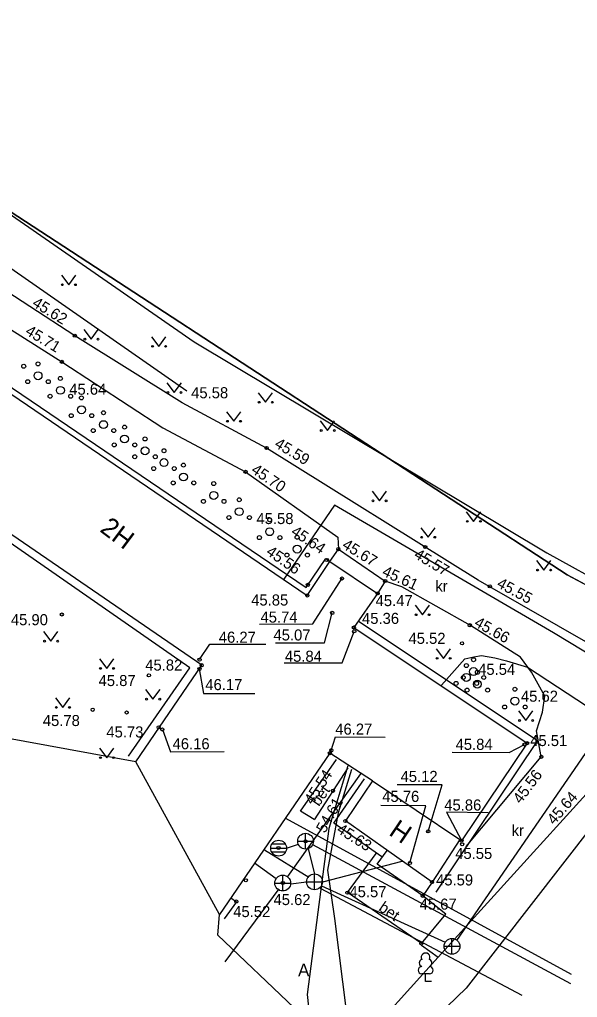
# Model space of a CAD drawing. Extents: x 641725 to 642061, y 6471807 to 6472044.
# Drawn here: x 641902.2 to 641937.5, y 6471930.6 to 6471992.5 of the extents above; entities that cross this region are included whole.
import ezdxf

# ---------------------------------------------------------------- set-up
doc = ezdxf.new("R2010")
doc.units = 0
for name, color, linetype in [('HALJASTUS', 7, 'Continuous'), ('HOONE', 7, 'Continuous'), ('HOONEDET', 7, 'Continuous'), ('KKAEV', 7, 'Continuous'), ('KORGUS', 7, 'Continuous'), ('KTRASS', 7, 'Continuous'), ('MOOTPIIR', 7, 'Continuous'), ('MPKAABEL', 7, 'Continuous'), ('PIIR', 7, 'Continuous'), ('PUU', 7, 'Continuous'), ('SITRASS', 7, 'Continuous'), ('SKKAEV', 7, 'Continuous'), ('SKTRASS', 7, 'Continuous'), ('TEE', 7, 'Continuous'), ('TTRASS', 7, 'Continuous'), ('VTRASS', 7, 'Continuous')]:
    doc.layers.add(name, color=color, linetype=linetype)

msp = doc.modelspace()

# ---------------------------------------------------------------- linework, layer by layer
at = {"layer": 'HALJASTUS'}
for p, q in [((641904.83, 6471976.295), (641905.293, 6471975.688)), ((641905.293, 6471975.688), (641905.739, 6471976.295)), ((641906.256, 6471972.856), (641906.719, 6471972.249)), ((641906.719, 6471972.249), (641907.165, 6471972.856)), ((641910.535, 6471972.402), (641910.999, 6471971.795)), ((641910.999, 6471971.795), (641911.444, 6471972.402)), ((641911.508, 6471969.482), (641911.971, 6471968.875)), ((641911.971, 6471968.875), (641912.417, 6471969.482)), ((641917.278, 6471968.865), (641917.742, 6471968.259)), ((641917.742, 6471968.259), (641918.187, 6471968.865)), ((641915.268, 6471967.665), (641915.732, 6471967.058)), ((641915.732, 6471967.058), (641916.177, 6471967.665)), ((641921.201, 6471967.081), (641921.664, 6471966.475)), ((641921.664, 6471966.475), (641922.11, 6471967.081)), ((641924.475, 6471962.637), (641924.939, 6471962.03)), ((641924.939, 6471962.03), (641925.384, 6471962.637)), ((641930.44, 6471961.339), (641930.904, 6471960.732)), ((641930.904, 6471960.732), (641931.349, 6471961.339)), ((641927.555, 6471960.333), (641928.019, 6471959.727)), ((641928.019, 6471959.727), (641928.464, 6471960.333)), ((641934.882, 6471958.257), (641935.345, 6471957.65)), ((641935.345, 6471957.65), (641935.791, 6471958.257)), ((641927.199, 6471955.435), (641927.662, 6471954.828)), ((641927.662, 6471954.828), (641928.108, 6471955.435)), ((641903.707, 6471953.765), (641904.171, 6471953.158)), ((641904.171, 6471953.158), (641904.616, 6471953.765)), ((641928.528, 6471952.677), (641928.991, 6471952.071)), ((641928.991, 6471952.071), (641929.437, 6471952.677)), ((641907.241, 6471952.045), (641907.704, 6471951.438)), ((641907.704, 6471951.438), (641908.15, 6471952.045)), ((641910.159, 6471950.099), (641910.622, 6471949.492)), ((641910.622, 6471949.492), (641911.068, 6471950.099)), ((641904.453, 6471949.58), (641904.916, 6471948.973)), ((641904.916, 6471948.973), (641905.362, 6471949.58)), ((641933.747, 6471948.752), (641934.211, 6471948.145)), ((641934.211, 6471948.145), (641934.656, 6471948.752)), ((641907.241, 6471946.4), (641907.704, 6471945.794)), ((641907.704, 6471945.794), (641908.15, 6471946.4))]:
    msp.add_line(p, q, dxfattribs=at)
msp.add_lwpolyline([(641912.77, 6471968.972), (641888.338, 6471985.974)], dxfattribs=at)
for centre, radius in [((641904.892, 6471975.688), 0.055), ((641905.721, 6471975.688), 0.055), ((641906.318, 6471972.249), 0.055), ((641907.147, 6471972.249), 0.055), ((641910.598, 6471971.795), 0.055), ((641911.426, 6471971.795), 0.055), ((641902.448, 6471970.536), 0.125), ((641903.354, 6471970.688), 0.125), ((641903.354, 6471969.938), 0.25), ((641904.768, 6471969.764), 0.125), ((641902.704, 6471969.563), 0.125), ((641904.004, 6471969.563), 0.125), ((641904.768, 6471969.014), 0.25), ((641904.118, 6471968.639), 0.125), ((641905.418, 6471968.639), 0.125), ((641906.101, 6471968.537), 0.125), ((641911.57, 6471968.875), 0.055), ((641912.399, 6471968.875), 0.055), ((641906.101, 6471967.787), 0.25), ((641917.341, 6471968.259), 0.055), ((641918.17, 6471968.259), 0.055), ((641905.451, 6471967.412), 0.125), ((641906.751, 6471967.412), 0.125), ((641907.495, 6471967.596), 0.125), ((641907.495, 6471966.846), 0.25), ((641908.824, 6471966.688), 0.125), ((641915.331, 6471967.058), 0.055), ((641916.16, 6471967.058), 0.055), ((641906.845, 6471966.471), 0.125), ((641908.145, 6471966.471), 0.125), ((641908.824, 6471965.938), 0.25), ((641910.121, 6471965.941), 0.125), ((641921.263, 6471966.475), 0.055), ((641922.092, 6471966.475), 0.055), ((641908.174, 6471965.563), 0.125), ((641909.474, 6471965.563), 0.125), ((641910.121, 6471965.191), 0.25), ((641909.471, 6471964.816), 0.125), ((641910.771, 6471964.816), 0.125), ((641911.32, 6471965.195), 0.125), ((641910.67, 6471964.07), 0.125), ((641911.32, 6471964.445), 0.25), ((641911.97, 6471964.07), 0.125), ((641912.552, 6471964.287), 0.125), ((641912.552, 6471963.537), 0.25), ((641911.902, 6471963.162), 0.125), ((641913.202, 6471963.162), 0.125), ((641914.465, 6471963.119), 0.125), ((641914.465, 6471962.369), 0.25), ((641913.815, 6471961.994), 0.125), ((641915.115, 6471961.994), 0.125), ((641916.077, 6471962.096), 0.125), ((641924.538, 6471962.03), 0.055), ((641925.367, 6471962.03), 0.055), ((641915.427, 6471960.971), 0.125), ((641916.077, 6471961.346), 0.25), ((641916.727, 6471960.971), 0.125), ((641918.002, 6471960.828), 0.125), ((641930.503, 6471960.732), 0.055), ((641931.332, 6471960.732), 0.055), ((641918.002, 6471960.078), 0.25), ((641917.352, 6471959.703), 0.125), ((641918.652, 6471959.703), 0.125), ((641919.74, 6471959.728), 0.125), ((641927.618, 6471959.727), 0.055), ((641928.446, 6471959.727), 0.055), ((641919.09, 6471958.603), 0.125), ((641919.74, 6471958.978), 0.25), ((641920.39, 6471958.603), 0.125), ((641934.944, 6471957.65), 0.055), ((641935.773, 6471957.65), 0.055), ((641927.261, 6471954.828), 0.055), ((641928.09, 6471954.828), 0.055), ((641903.77, 6471953.158), 0.055), ((641904.598, 6471953.158), 0.055), ((641928.59, 6471952.071), 0.055), ((641929.419, 6471952.071), 0.055), ((641930.895, 6471951.987), 0.125), ((641907.303, 6471951.438), 0.055), ((641908.132, 6471951.438), 0.055), ((641930.443, 6471951.617), 0.125), ((641930.895, 6471951.237), 0.25), ((641931.137, 6471951.192), 0.125), ((641929.793, 6471950.492), 0.125), ((641930.245, 6471950.862), 0.125), ((641930.443, 6471950.867), 0.25), ((641931.137, 6471950.442), 0.25), ((641931.093, 6471950.492), 0.125), ((641931.545, 6471950.862), 0.125), ((641930.487, 6471950.067), 0.125), ((641931.787, 6471950.067), 0.125), ((641933.511, 6471950.122), 0.125), ((641910.221, 6471949.492), 0.055), ((641911.05, 6471949.492), 0.055), ((641933.511, 6471949.372), 0.25), ((641904.515, 6471948.973), 0.055), ((641905.344, 6471948.973), 0.055), ((641932.861, 6471948.997), 0.125), ((641934.161, 6471948.997), 0.125), ((641933.81, 6471948.145), 0.055), ((641934.638, 6471948.145), 0.055), ((641907.303, 6471945.794), 0.055), ((641908.132, 6471945.794), 0.055)]:
    msp.add_circle(centre, radius, dxfattribs=at)
at = {"layer": 'HOONE'}
for p, q in [((641921.812, 6471946.077), (641914.827, 6471935.876)), ((641924.51, 6471944.326), (641921.812, 6471946.077)), ((641924.51, 6471944.326), (641922.789, 6471941.797))]:
    msp.add_line(p, q, dxfattribs=at)
for points in [[(641909.538, 6471945.536), (641913.708, 6471951.636), (641895.172, 6471964.344), (641892.103, 6471959.902), (641885.289, 6471964.461), (641885.697, 6471965.042), (641886.576, 6471964.432), (641889.289, 6471968.355), (641884.376, 6471971.792), (641888.478, 6471977.719), (641920.385, 6471956.046), (641921.81, 6471958.201), (641924.832, 6471956.177), (641923.321, 6471954.023), (641934.285, 6471946.707), (641930.137, 6471940.548), (641930.038, 6471940.621), (641928.279, 6471937.924), (641922.789, 6471941.797)], [(641921.809, 6471958.203), (641922.346, 6471958.978), (641925.311, 6471956.959), (641924.832, 6471956.177)], [(641924.51, 6471944.326), (641930.038, 6471940.621)], [(641928.28, 6471937.924), (641927.68, 6471937.063), (641924.81, 6471939.059), (641925.434, 6471939.919)]]:
    msp.add_lwpolyline(points, dxfattribs=at)
at = {"layer": 'HOONEDET'}
for points in [[(641886.385, 6471975.301), (641888.4, 6471978.189), (641920.31, 6471956.543), (641921.552, 6471958.374), (641921.81, 6471958.201)], [(641909.073, 6471945.896), (641912.964, 6471951.476), (641895.272, 6471963.748), (641892.16, 6471959.269), (641885.058, 6471964.149), (641885.289, 6471964.461)], [(641923.599, 6471954.449), (641934.94, 6471946.879), (641928.507, 6471937.295)], [(641920.825, 6471941.877), (641919.956, 6471942.404), (641922.222, 6471945.69)], [(641920.837, 6471941.869), (641922.967, 6471945.143)], [(641925.094, 6471939.517), (641922.058, 6471941.665), (641924.003, 6471944.464)], [(641915.553, 6471936.934), (641915.899, 6471936.681), (641915.135, 6471935.61)]]:
    msp.add_lwpolyline(points, dxfattribs=at)
at = {"layer": 'KKAEV'}
for p, q in [((641920.274, 6471940.013), (641920.274, 6471941.013)), ((641919.774, 6471940.513), (641920.774, 6471940.513)), ((641918.829, 6471937.368), (641918.829, 6471938.368)), ((641920.839, 6471937.449), (641920.839, 6471938.449)), ((641918.329, 6471937.868), (641919.329, 6471937.868)), ((641920.339, 6471937.949), (641921.339, 6471937.949)), ((641929.533, 6471933.372), (641929.533, 6471934.372)), ((641929.033, 6471933.872), (641930.033, 6471933.872))]:
    msp.add_line(p, q, dxfattribs=at)
for centre in [(641920.274, 6471940.513), (641918.829, 6471937.868), (641920.839, 6471937.949), (641929.533, 6471933.872)]:
    msp.add_circle(centre, 0.5, dxfattribs=at)
at = {"layer": 'KORGUS'}
for points in [[(641917.356, 6471954.237), (641920.733, 6471954.248), (641922.589, 6471957.132)], [(641918.368, 6471953.054), (641921.48, 6471953.054), (641921.959, 6471954.947)], [(641918.912, 6471951.782), (641922.585, 6471951.782), (641923.352, 6471953.776)], [(641913.573, 6471951.991), (641914.227, 6471952.971), (641917.771, 6471952.965)], [(641913.549, 6471951.404), (641913.809, 6471949.86), (641917.058, 6471949.86)], [(641911.219, 6471947.573), (641911.726, 6471946.168), (641915.124, 6471946.178)], [(641921.873, 6471946.192), (641922.169, 6471947.103), (641925.303, 6471947.093)], [(641929.542, 6471946.138), (641933.154, 6471946.119), (641934.124, 6471946.627)], [(641928.031, 6471941.135), (641928.903, 6471944.088), (641926.077, 6471944.088)], [(641926.875, 6471939.14), (641927.887, 6471942.753), (641925.029, 6471942.764)], [(641931.83, 6471942.314), (641929.184, 6471942.346), (641930.134, 6471940.55)]]:
    msp.add_lwpolyline(points, dxfattribs=at)
for centre in [(641905.682, 6471972.469), (641904.86, 6471970.817), (641917.809, 6471965.366), (641916.48, 6471963.862), (641922.346, 6471958.978), (641927.842, 6471959.112), (641921.614, 6471958.295), (641920.417, 6471956.715), (641922.58, 6471957.118), (641925.311, 6471956.959), (641924.835, 6471956.182), (641931.924, 6471956.624), (641920.385, 6471956.046), (641904.861, 6471954.845), (641921.959, 6471954.947), (641923.325, 6471954.021), (641923.352, 6471953.776), (641930.658, 6471954.166), (641930.169, 6471953.017), (641913.57, 6471951.992), (641913.566, 6471951.405), (641913.705, 6471951.639), (641910.365, 6471950.995), (641906.811, 6471948.823), (641908.956, 6471948.649), (641910.987, 6471947.715), (641911.219, 6471947.573), (641921.904, 6471946.266), (641934.124, 6471946.627), (641934.286, 6471946.71), (641921.812, 6471946.077), (641935.18, 6471945.847), (641922.011, 6471943.703), (641922.792, 6471941.796), (641928.031, 6471941.135), (641918.564, 6471940.089), (641920.275, 6471940.511), (641930.134, 6471940.55), (641930.176, 6471940.32), (641926.875, 6471939.14), (641916.493, 6471938.045), (641918.836, 6471937.874), (641928.274, 6471937.933), (641922.922, 6471937.263), (641927.682, 6471937.061), (641915.894, 6471936.699), (641927.597, 6471934.049)]:
    msp.add_circle(centre, 0.1, dxfattribs=at)
at = {"layer": 'KTRASS'}
for points in [[(641929.849, 6471934.246), (641940.491, 6471949.704)], [(641919.161, 6471938.275), (641923.773, 6471944.782)], [(641917.679, 6471939.962), (641920.476, 6471938.238)], [(641920.438, 6471940.028), (641920.839, 6471938.449)], [(641918.421, 6471938.142), (641917.045, 6471939.117)], [(641921.372, 6471937.954), (641926.38, 6471939.257)], [(641919.349, 6471937.83), (641920.339, 6471937.949)], [(641921.28, 6471937.686), (641929.097, 6471934.127)], [(641918.589, 6471937.495), (641915.162, 6471932.897)], [(641921.206, 6471937.538), (641933.956, 6471930.791)]]:
    msp.add_lwpolyline(points, dxfattribs=at)
at = {"layer": 'MOOTPIIR'}
for points in [[(641855.688, 6471945.087), (641867.209, 6471954.385), (641868.603, 6471967.496), (641873.156, 6471980.978), (641880.218, 6471989.905), (641885.251, 6471990.944), (641893.056, 6471986.056), (641913.233, 6471972.082), (641935.533, 6471958.746), (641948.117, 6471951.786)], [(641940.63, 6471944.347), (641930.436, 6471931.223), (641924.376, 6471925.387), (641914.719, 6471934.57), (641914.827, 6471935.876), (641909.538, 6471945.536), (641899.746, 6471947.322), (641887.163, 6471949.926), (641887.428, 6471945.835), (641881.534, 6471944.772), (641878.667, 6471937.44), (641873.942, 6471927.876), (641865.287, 6471917.674), (641864.172, 6471910.554), (641884.083, 6471893.711), (641932.679, 6471860.198)]]:
    msp.add_lwpolyline(points, dxfattribs=at)
at = {"layer": 'MPKAABEL'}
for points in [[(641922.941, 6471945.282), (641921.755, 6471941.315), (641921.051, 6471936.032), (641920.366, 6471930.822), (641920.533, 6471929.265), (641921.329, 6471928.153), (641924.997, 6471926.874), (641928.128, 6471925.521), (641931.407, 6471923.63)], [(641923.189, 6471945.042), (641922.336, 6471942.317), (641921.67, 6471938.684), (641922.096, 6471935.625), (641923.114, 6471927.617), (641928.653, 6471923.019), (641930.136, 6471921.647)]]:
    msp.add_lwpolyline(points, dxfattribs=at)
at = {"layer": 'PIIR'}
for points in [[(641877.52, 6472001.62), (641895.89, 6472016.54), (641915.99, 6472031.13), (641951.7, 6471999.62), (641964.78, 6472016.03), (641983.28, 6472002.24), (642001.33, 6472027.96), (642015.37, 6472014.73), (642043.28, 6472044.21), (642061.48, 6472029.49), (642027.1, 6471987.54), (642006.96, 6472001.86), (641997.37, 6471988.68), (642017.35, 6471973.82), (642002.31, 6471955.2), (641985.07, 6471931.45), (641936.82, 6471957.35), (641888.83, 6471988.61), (641877.52, 6472001.62)], [(641985.07, 6471931.45), (641908.89, 6471825.05), (641904.5, 6471820.87), (641871.15, 6471844.69), (641834.255, 6471872.056), (641833.43, 6471872.67), (641802.3, 6471891.52), (641764.55, 6471924.16), (641871.64, 6471996.91), (641877.52, 6472001.62), (641888.83, 6471988.61), (641936.82, 6471957.35), (641976.92, 6471936.05), (641985.07, 6471931.45)]]:
    msp.add_lwpolyline(points, dxfattribs=at)
at = {"layer": 'PUU'}
for p, q in [((641928.104, 6471932.125), (641927.624, 6471932.125)), ((641927.864, 6471931.65), (641927.864, 6471932.125)), ((641928.244, 6471931.65), (641927.864, 6471931.65))]:
    msp.add_line(p, q, dxfattribs=at)
for centre, radius, start, end in [((641927.864, 6471933.17), 0.277, 332.5799, 207.4201), ((641927.694, 6471932.823), 0.233, 109.02174, 253.14154), ((641928.034, 6471932.823), 0.233, 286.85082, 70.98591), ((641927.626, 6471932.363), 0.238, 90.0016, 269.3953), ((641928.101, 6471932.363), 0.238, 270.6047, 89.9984)]:
    msp.add_arc(centre, radius, start, end, dxfattribs=at)
at = {"layer": 'SITRASS'}
msp.add_lwpolyline([(641928.867, 6471950.379), (641930.336, 6471952.046), (641930.91, 6471952.173), (641931.405, 6471952.248), (641932.244, 6471952.113), (641932.985, 6471951.909), (641934.314, 6471951.526), (641941.217, 6471946.978), (641947.004, 6471943.572)], dxfattribs=at)
at = {"layer": 'SKKAEV'}
for p, q in [((641918.998, 6471940.323), (641918.138, 6471940.323)), ((641918.068, 6471940.073), (641919.068, 6471940.073)), ((641918.998, 6471939.823), (641918.138, 6471939.823))]:
    msp.add_line(p, q, dxfattribs=at)
msp.add_circle((641918.568, 6471940.073), 0.5, dxfattribs=at)
at = {"layer": 'SKTRASS'}
for points in [[(641919.068, 6471940.073), (641919.817, 6471940.338)], [(641920.721, 6471940.297), (641937.027, 6471931.518)]]:
    msp.add_lwpolyline(points, dxfattribs=at)
at = {"layer": 'TEE'}
for points in [[(641946.706, 6471947.518), (641943.973, 6471949.714), (641931.199, 6471957.024), (641917.809, 6471965.366), (641912.464, 6471968.218), (641905.691, 6471972.457), (641897.121, 6471978.023), (641891.531, 6471981.665)], [(641890.878, 6471979.936), (641895.56, 6471976.703), (641904.86, 6471970.817), (641911.246, 6471966.638), (641916.48, 6471963.862), (641922.31, 6471959.731), (641922.346, 6471958.978)], [(641934.873, 6471947.495), (641935.248, 6471948.673), (641935.41, 6471949.682), (641934.561, 6471951.194), (641933.858, 6471952.139), (641930.698, 6471954.154), (641926.357, 6471956.597), (641925.311, 6471956.959)], [(641930.434, 6471940.186), (641935.18, 6471945.847), (641935.008, 6471946.795), (641934.873, 6471947.495)], [(641928.657, 6471933.184), (641938.22, 6471943.724), (641939.737, 6471944.959), (641941.201, 6471945.385), (641942.262, 6471945.341), (641945.402, 6471943.801)], [(641927.607, 6471934.045), (641922.925, 6471937.265), (641924.738, 6471939.746)], [(641927.605, 6471934.046), (641929.153, 6471935.911), (641927.682, 6471937.061)], [(641927.605, 6471933.946), (641928.657, 6471933.184)], [(641921.229, 6471925.648), (641925.157, 6471929.317), (641928.657, 6471933.184)]]:
    msp.add_lwpolyline(points, dxfattribs=at)
at = {"layer": 'TTRASS'}
msp.add_lwpolyline([(641919.009, 6471941.965), (641937.077, 6471932.101)], dxfattribs=at)
at = {"layer": 'VTRASS'}
msp.add_lwpolyline([(641948.263, 6471946.247), (641935.944, 6471953.676), (641922.101, 6471961.754), (641918.892, 6471957.082)], dxfattribs=at)

# ---------------------------------------------------------------- texts
at = {"layer": 'HOONE'}
for s, rotation, p in [('2H', 323.1288, (641907.206, 6471960.129)), ('H', 325.8747, (641925.478, 6471940.953))]:
    msp.add_text(s, height=1.2, rotation=rotation, dxfattribs=at).set_placement(p)
at = {"layer": 'KORGUS'}
for s, rotation, p in [('45.62', 328.42641, (641902.93, 6471974.37)), ('45.71', 329.02099, (641902.497, 6471972.584)), ('45.59', 328.89101, (641918.252, 6471965.465)), ('45.70', 325.87898, (641916.779, 6471963.848)), ('45.64', 326.15944, (641919.293, 6471959.94)), ('45.67', 328.51936, (641922.531, 6471959.078)), ('45.56', 325.21252, (641917.722, 6471958.675)), ('45.57', 329.04973, (641927.074, 6471958.459)), ('45.61', 335.46531, (641925.061, 6471957.328)), ('45.55', 331.48582, (641932.314, 6471956.609)), ('45.66', 330.95838, (641930.884, 6471954.14)), ('45.56', 53.00798, (641933.877, 6471942.833)), ('45.54', 56.7075, (641920.718, 6471942.78)), ('54.61', 60.0391, (641921.497, 6471940.98)), ('45.64', 48.93945, (641935.996, 6471941.507)), ('45.63', 327.71092, (641922.185, 6471941.102))]:
    msp.add_text(s, height=0.7, rotation=rotation, dxfattribs=at).set_placement(p)
for s, p in [('45.64', (641905.329, 6471968.736)), ('45.58', (641913.037, 6471968.513)), ('45.58', (641917.168, 6471960.56)), ('45.85', (641916.835, 6471955.411)), ('45.47', (641924.704, 6471955.373)), ('45.74', (641917.424, 6471954.332)), ('45.36', (641923.844, 6471954.25)), ('45.90', (641901.637, 6471954.166)), ('46.27', (641914.786, 6471953.061)), ('45.07', (641918.244, 6471953.202)), ('45.52', (641926.782, 6471952.988)), ('45.84', (641918.964, 6471951.856)), ('45.82', (641910.135, 6471951.299)), ('45.54', (641931.187, 6471951.028)), ('45.87', (641907.185, 6471950.321)), ('46.17', (641913.934, 6471950.064)), ('45.62', (641933.893, 6471949.332)), ('45.78', (641903.656, 6471947.793)), ('45.73', (641907.676, 6471947.072)), ('46.27', (641922.151, 6471947.251)), ('46.16', (641911.863, 6471946.326)), ('45.84', (641929.762, 6471946.288)), ('45.51', (641934.481, 6471946.528)), ('45.12', (641926.281, 6471944.26)), ('45.76', (641925.121, 6471942.999)), ('45.86', (641929.045, 6471942.452)), ('45.55', (641929.737, 6471939.391)), ('45.59', (641928.526, 6471937.718)), ('45.57', (641923.046, 6471936.975)), ('45.62', (641918.246, 6471936.477)), ('45.52', (641915.698, 6471935.718)), ('45.67', (641927.487, 6471936.187))]:
    msp.add_text(s, height=0.7, dxfattribs=at).set_placement(p)
at = {"layer": 'TEE'}
for s, height, p in [('kr', 0.7, (641928.484, 6471956.291)), ('kr', 0.7, (641933.306, 6471940.849)), ('A', 0.8, (641919.799, 6471931.979))]:
    msp.add_text(s, height=height, dxfattribs=at).set_placement(p)
for rotation, p in [(54.8142, (641921.114, 6471942.675)), (325.09183, (641924.842, 6471936.178))]:
    msp.add_text('bet', height=0.7, rotation=rotation, dxfattribs=at).set_placement(p)

doc.saveas('drawing.dxf')
